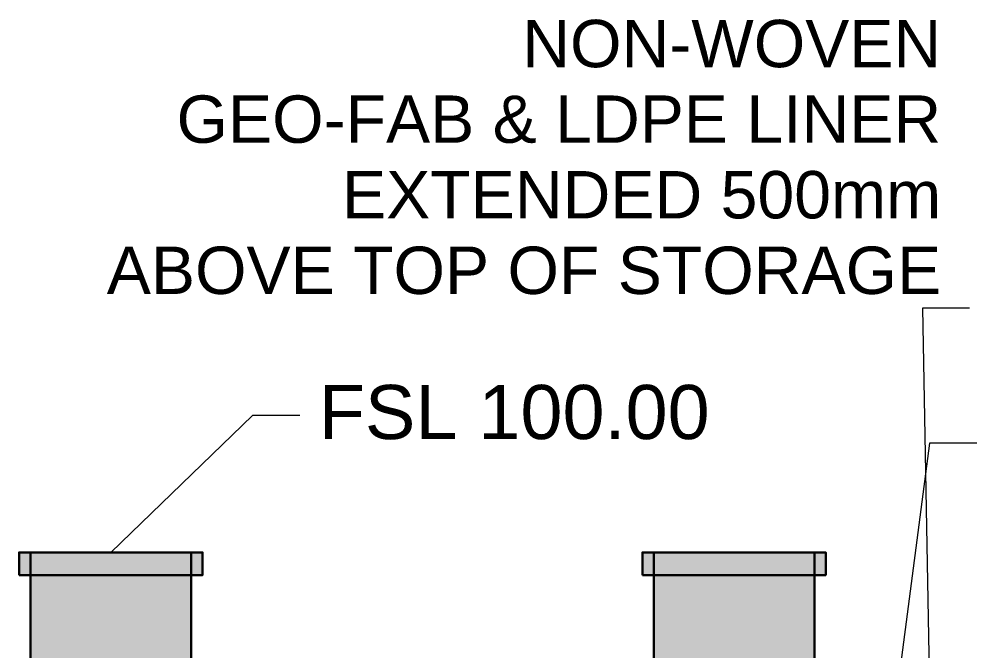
# Model space of a CAD drawing. Header units: millimetres. Extents: x 71 to 41929, y 71 to 131329.
# Drawn here: x 21417 to 24992, y 53385 to 55744 of the extents above; entities that cross this region are included whole.
import ezdxf
from ezdxf.enums import TextEntityAlignment as Align

# ---------------------------------------------------------------- set-up
doc = ezdxf.new("R2010")
doc.units = ezdxf.units.MM
for name, color, linetype in [('ANNOTATIONS', 7, 'Continuous'), ('LEADERS', 7, 'Continuous'), ('MANHOLES', 7, 'Continuous')]:
    doc.layers.add(name, color=color, linetype=linetype)
doc.styles.add('ARIAL', font='arial.ttf')

msp = doc.modelspace()

# ---------------------------------------------------------------- linework, layer by layer
at = {"layer": 'LEADERS', "lineweight": 18}
for p, q in [((24965.1, 54664.6), (24788.8, 54664.6)), ((24788.8, 54664.6), (24824, 52812.5)), ((22288.5, 54264), (21759.3, 53752.5)), ((22464.9, 54264), (22288.5, 54264)), ((24815.9, 54161.1), (24577.1, 52347.8)), ((24992.3, 54161.1), (24815.9, 54161.1))]:
    msp.add_line(p, q, dxfattribs=at)
at = {"layer": 'MANHOLES', "lineweight": 30}
for points in [[(21417, 53667.8), (22101.6, 53667.8), (22101.6, 53752.5), (21417, 53752.5)], [(21459.3, 52312.5), (22059.3, 52312.5), (22059.3, 53752.5), (21459.3, 53752.5)], [(23743.6, 53667.8), (24428.3, 53667.8), (24428.3, 53752.5), (23743.6, 53752.5)], [(23786, 52312.5), (24386, 52312.5), (24386, 53752.5), (23786, 53752.5)]]:
    msp.add_lwpolyline(points, close=True, dxfattribs=at)
at = {"layer": 'MANHOLES', "true_color": 0x737373}
for points in [[(21417, 53667.8), (22101.6, 53667.8), (21417, 53752.5), (22101.6, 53752.5)], [(23743.6, 53667.8), (24428.3, 53667.8), (23743.6, 53752.5), (24428.3, 53752.5)]]:
    msp.add_solid(points, dxfattribs=at)
at = {"layer": 'MANHOLES', "true_color": 0xb8b8b8}
for points in [[(21459.3, 52312.5), (22059.3, 52312.5), (21459.3, 53752.5), (22059.3, 53752.5)], [(23786, 52312.5), (24386, 52312.5), (23786, 53752.5), (24386, 53752.5)]]:
    msp.add_solid(points, dxfattribs=at)

# ---------------------------------------------------------------- texts
at = {"layer": 'ANNOTATIONS', "style": 'ARIAL'}
for s, height, p in [('NON-WOVEN', 176.81, (24859.3, 55564.2)), ('GEO-FAB & LDPE LINER', 176.812, (24859.3, 55281.9)), ('EXTENDED 500mm', 176.812, (24859.3, 54999.7)), ('ABOVE TOP OF STORAGE', 176.812, (24859.3, 54717.5))]:
    msp.add_text(s, height=height, dxfattribs=at).set_placement(p, align=Align.RIGHT)
msp.add_text('FSL 100.00', height=202.07, dxfattribs=at).set_placement((22535.4, 54175.8))

doc.saveas('drawing.dxf')
